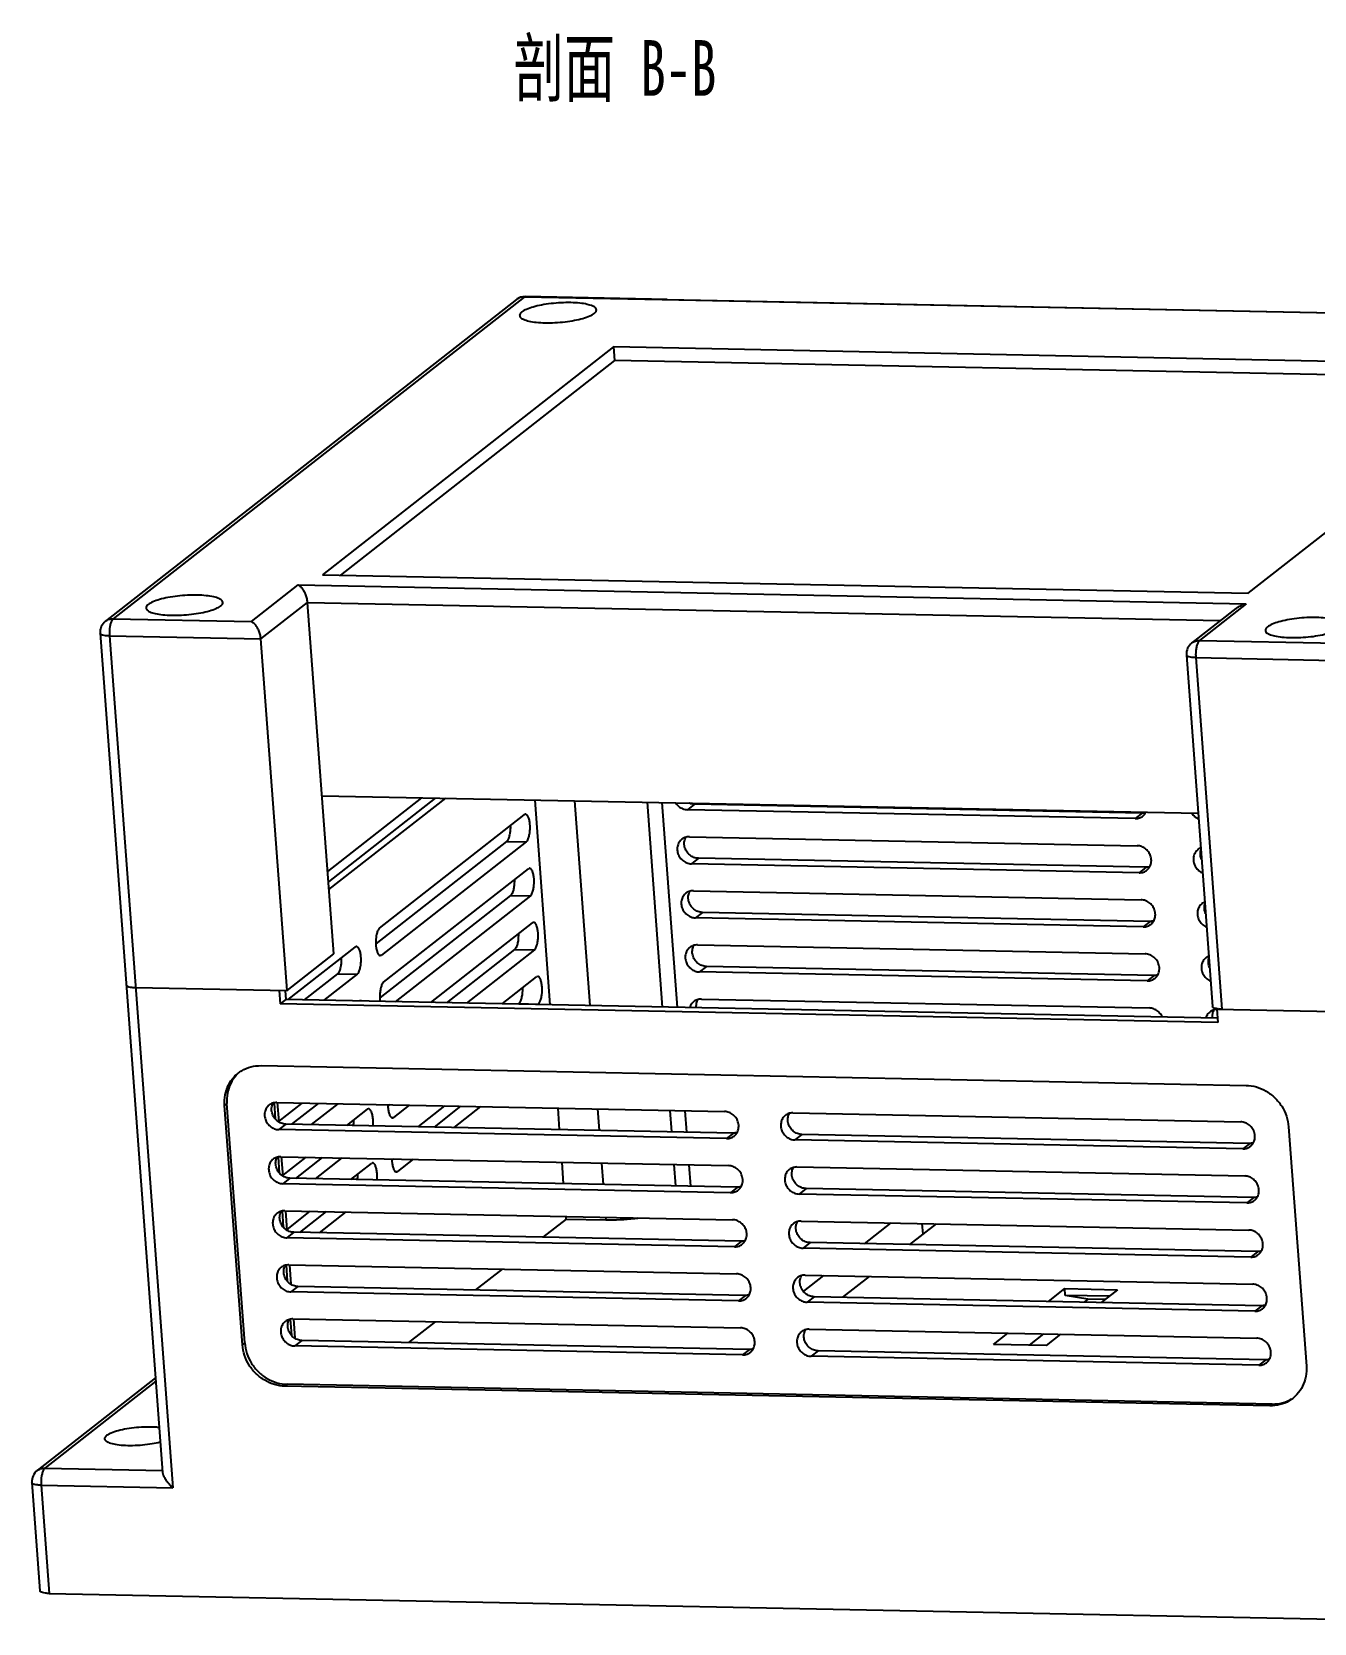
# Model space of a CAD drawing. Header units: millimetres. Extents: x -1671 to -1077, y 4621 to 5041.
# Drawn here: x -1464.8 to -1373.3, y 4710.4 to 4824 of the extents above; entities that cross this region are included whole.
import ezdxf

# ---------------------------------------------------------------- set-up
doc = ezdxf.new("R2010")
doc.units = ezdxf.units.MM
doc.header["$LTSCALE"] = 0.5
doc.layers.add('02___PRT_ALL_AXES', color=7, linetype='Continuous')
doc.styles.add('xs', font='simsun.ttc', dxfattribs={"width": 0.67})

msp = doc.modelspace()

# ---------------------------------------------------------------- linework, layer by layer
at = {"color": 7, "linetype": 'Continuous'}
for p, q in [((-1430.255, 4804.917), (-1459.591, 4781.953)), ((-1429.711, 4805.095), (-1459.047, 4782.131)), ((-1429.619, 4805.13), (-1429.711, 4805.095)), ((-1419.84, 4804.898), (-1429.711, 4805.095)), ((-1419.498, 4804.928), (-1429.619, 4805.13)), ((-1352.156, 4803.546), (-1419.84, 4804.898)), ((-1419.498, 4804.928), (-1352.155, 4803.582)), ((-1423.325, 4801.529), (-1444.093, 4785.271)), ((-1423.325, 4801.529), (-1423.253, 4800.564)), ((-1357.239, 4800.208), (-1423.325, 4801.529)), ((-1423.253, 4800.564), (-1442.821, 4785.245)), ((-1358.439, 4799.268), (-1423.253, 4800.564)), ((-1378.008, 4783.95), (-1357.239, 4800.208)), ((-1444.093, 4785.271), (-1378.008, 4783.95)), ((-1449.176, 4781.933), (-1445.843, 4784.543)), ((-1445.843, 4784.543), (-1378.159, 4783.191)), ((-1448.498, 4780.689), (-1445.164, 4783.298)), ((-1443.296, 4758.204), (-1445.164, 4783.298)), ((-1445.164, 4783.298), (-1380.002, 4781.996)), ((-1378.9, 4782.859), (-1382.037, 4780.403)), ((-1378.159, 4783.191), (-1381.492, 4780.581)), ((-1459.047, 4782.131), (-1449.176, 4781.933)), ((-1459.972, 4781.091), (-1455.513, 4721.186)), ((-1459.308, 4780.905), (-1454.782, 4720.099)), ((-1459.308, 4780.905), (-1448.498, 4780.689)), ((-1446.63, 4755.594), (-1448.498, 4780.689)), ((-1381.492, 4780.581), (-1371.622, 4780.384)), ((-1382.418, 4779.542), (-1380.55, 4754.447)), ((-1381.754, 4779.355), (-1379.886, 4754.261)), ((-1381.754, 4779.355), (-1371.883, 4779.158)), ((-1444.137, 4769.496), (-1381.577, 4768.246)), ((-1437.025, 4769.354), (-1443.735, 4764.101)), ((-1436.056, 4769.335), (-1443.681, 4763.366)), ((-1443.638, 4762.796), (-1435.304, 4769.32)), ((-1427.834, 4754.576), (-1428.922, 4769.192)), ((-1440.025, 4760.057), (-1429.691, 4768.147)), ((-1429.598, 4768.182), (-1429.691, 4768.147)), ((-1426.101, 4769.126), (-1425.014, 4754.52)), ((-1420.928, 4769.032), (-1419.84, 4754.416)), ((-1419.868, 4769.011), (-1418.78, 4754.395)), ((-1417.547, 4768.894), (-1418.047, 4768.503)), ((-1386.085, 4767.864), (-1418.047, 4768.503)), ((-1385.585, 4768.256), (-1417.547, 4768.894)), ((-1385.585, 4768.256), (-1386.085, 4767.864)), ((-1430.957, 4766.245), (-1440.289, 4758.94)), ((-1429.547, 4766.217), (-1439.881, 4758.127)), ((-1430.957, 4766.245), (-1429.547, 4766.217)), ((-1417.903, 4766.572), (-1385.941, 4765.934)), ((-1417.26, 4765.034), (-1417.76, 4764.642)), ((-1385.298, 4764.395), (-1417.26, 4765.034)), ((-1439.738, 4756.197), (-1429.403, 4764.287)), ((-1429.311, 4764.321), (-1429.403, 4764.287)), ((-1385.798, 4764.003), (-1417.76, 4764.642)), ((-1385.298, 4764.395), (-1385.798, 4764.003)), ((-1430.67, 4762.384), (-1440.002, 4755.079)), ((-1430.67, 4762.384), (-1429.26, 4762.356)), ((-1417.616, 4762.712), (-1385.654, 4762.073)), ((-1429.26, 4762.356), (-1438.916, 4754.797)), ((-1436.371, 4754.747), (-1429.116, 4760.426)), ((-1429.024, 4760.46), (-1429.116, 4760.426)), ((-1416.972, 4761.173), (-1417.472, 4760.781)), ((-1385.51, 4760.143), (-1417.472, 4760.781)), ((-1385.01, 4760.534), (-1416.972, 4761.173)), ((-1385.01, 4760.534), (-1385.51, 4760.143)), ((-1446.63, 4755.594), (-1443.296, 4758.204)), ((-1446.55, 4754.95), (-1441.759, 4758.701)), ((-1441.666, 4758.735), (-1441.759, 4758.701)), ((-1440.043, 4758.13), (-1439.881, 4758.127)), ((-1439.974, 4758.093), (-1439.881, 4758.127)), ((-1430.382, 4758.524), (-1435.237, 4754.724)), ((-1428.972, 4758.496), (-1433.827, 4754.696)), ((-1430.382, 4758.524), (-1428.972, 4758.496)), ((-1417.329, 4758.851), (-1385.367, 4758.212)), ((-1443.025, 4756.798), (-1445.415, 4754.927)), ((-1441.615, 4756.77), (-1444.005, 4754.899)), ((-1443.025, 4756.798), (-1441.615, 4756.77)), ((-1416.685, 4757.312), (-1417.185, 4756.921)), ((-1385.223, 4756.282), (-1417.185, 4756.921)), ((-1384.723, 4756.674), (-1416.685, 4757.312)), ((-1457.441, 4755.81), (-1446.63, 4755.594)), ((-1447.194, 4755.605), (-1447.122, 4754.64)), ((-1446.769, 4755.584), (-1446.722, 4754.953)), ((-1431.282, 4754.645), (-1428.829, 4756.565)), ((-1428.736, 4756.6), (-1428.829, 4756.565)), ((-1384.723, 4756.674), (-1385.223, 4756.282)), ((-1446.722, 4754.953), (-1447.122, 4754.64)), ((-1380.19, 4753.303), (-1447.122, 4754.64)), ((-1380.214, 4753.624), (-1446.722, 4754.953)), ((-1430.095, 4754.663), (-1430.147, 4754.622)), ((-1430.095, 4754.663), (-1428.685, 4754.635)), ((-1428.685, 4754.635), (-1428.737, 4754.594)), ((-1417.041, 4754.99), (-1385.079, 4754.352)), ((-1380.23, 4754.293), (-1380.262, 4754.268)), ((-1380.262, 4754.268), (-1370.015, 4754.063)), ((-1380.262, 4754.268), (-1380.19, 4753.303)), ((-1448.484, 4750.234), (-1378.168, 4748.829)), ((-1450.922, 4747.526), (-1451.088, 4747.395)), ((-1449.817, 4730.312), (-1451.088, 4747.395)), ((-1449.65, 4730.442), (-1450.922, 4747.526)), ((-1447.555, 4747.585), (-1447.471, 4746.45)), ((-1447.36, 4747.599), (-1415.398, 4746.96)), ((-1447.197, 4746.215), (-1447.3, 4747.604)), ((-1447.201, 4746.269), (-1445.548, 4747.563)), ((-1444.414, 4747.54), (-1446.315, 4746.052)), ((-1443.004, 4747.512), (-1444.904, 4746.024)), ((-1442.36, 4745.973), (-1440.897, 4747.119)), ((-1440.804, 4747.153), (-1440.897, 4747.119)), ((-1439.324, 4747.438), (-1439.427, 4747.358)), ((-1439.181, 4746.548), (-1439.019, 4746.545)), ((-1439.112, 4746.511), (-1439.019, 4746.545)), ((-1437.914, 4747.41), (-1439.019, 4746.545)), ((-1437.27, 4745.871), (-1435.37, 4747.359)), ((-1434.235, 4747.337), (-1436.136, 4745.849)), ((-1432.825, 4747.309), (-1434.726, 4745.821)), ((-1427.171, 4745.67), (-1427.285, 4747.198)), ((-1424.465, 4747.142), (-1424.351, 4745.613)), ((-1419.291, 4747.038), (-1419.177, 4745.51)), ((-1418.231, 4747.017), (-1418.117, 4745.489)), ((-1410.51, 4746.863), (-1378.548, 4746.224)), ((-1446.717, 4746.06), (-1447.217, 4745.669)), ((-1415.255, 4745.03), (-1447.217, 4745.669)), ((-1414.755, 4745.422), (-1446.717, 4746.06)), ((-1414.755, 4745.422), (-1415.255, 4745.03)), ((-1375.132, 4745.877), (-1373.86, 4728.794)), ((-1409.866, 4745.324), (-1410.366, 4744.932)), ((-1378.404, 4744.294), (-1410.366, 4744.932)), ((-1377.904, 4744.685), (-1409.866, 4745.324)), ((-1377.904, 4744.685), (-1378.404, 4744.294)), ((-1447.268, 4743.724), (-1447.183, 4742.589)), ((-1447.073, 4743.738), (-1415.111, 4743.1)), ((-1446.909, 4742.355), (-1447.013, 4743.743)), ((-1446.913, 4742.409), (-1445.261, 4743.702)), ((-1444.126, 4743.68), (-1446.027, 4742.191)), ((-1442.716, 4743.651), (-1444.617, 4742.163)), ((-1442.072, 4742.112), (-1440.609, 4743.258)), ((-1440.517, 4743.292), (-1440.609, 4743.258)), ((-1439.037, 4743.578), (-1439.14, 4743.497)), ((-1437.627, 4743.55), (-1438.732, 4742.685)), ((-1426.884, 4741.809), (-1426.997, 4743.337)), ((-1424.177, 4743.281), (-1424.063, 4741.753)), ((-1419.004, 4743.178), (-1418.89, 4741.649)), ((-1417.944, 4743.156), (-1417.83, 4741.628)), ((-1446.429, 4742.2), (-1446.929, 4741.808)), ((-1414.467, 4741.561), (-1446.429, 4742.2)), ((-1438.894, 4742.688), (-1438.732, 4742.685)), ((-1438.824, 4742.65), (-1438.732, 4742.685)), ((-1410.223, 4743.002), (-1378.261, 4742.363)), ((-1414.967, 4741.169), (-1446.929, 4741.808)), ((-1414.467, 4741.561), (-1414.967, 4741.169)), ((-1409.579, 4741.463), (-1410.079, 4741.072)), ((-1378.117, 4740.433), (-1410.079, 4741.072)), ((-1377.617, 4740.825), (-1409.579, 4741.463)), ((-1377.617, 4740.825), (-1378.117, 4740.433)), ((-1446.98, 4739.863), (-1446.896, 4738.728)), ((-1446.786, 4739.878), (-1414.824, 4739.239)), ((-1446.622, 4738.494), (-1446.725, 4739.882)), ((-1446.626, 4738.548), (-1444.973, 4739.842)), ((-1443.839, 4739.819), (-1445.74, 4738.331)), ((-1442.429, 4739.791), (-1444.33, 4738.303)), ((-1426.696, 4739.288), (-1428.362, 4737.984)), ((-1426.696, 4739.288), (-1426.71, 4739.477)), ((-1426.696, 4739.288), (-1423.876, 4739.231)), ((-1423.89, 4739.42), (-1423.876, 4739.231)), ((-1409.935, 4739.141), (-1377.973, 4738.503)), ((-1403.524, 4739.013), (-1405.425, 4737.525)), ((-1400.281, 4738.948), (-1402.181, 4737.46)), ((-1401.299, 4738.969), (-1401.242, 4738.196)), ((-1446.142, 4738.339), (-1446.642, 4737.947)), ((-1414.68, 4737.309), (-1446.642, 4737.947)), ((-1414.18, 4737.7), (-1446.142, 4738.339)), ((-1414.18, 4737.7), (-1414.68, 4737.309)), ((-1409.292, 4737.603), (-1409.792, 4737.211)), ((-1377.33, 4736.964), (-1409.292, 4737.603)), ((-1377.83, 4736.572), (-1409.792, 4737.211)), ((-1377.33, 4736.964), (-1377.83, 4736.572)), ((-1446.693, 4736.003), (-1446.609, 4734.868)), ((-1446.498, 4736.017), (-1414.536, 4735.378)), ((-1446.335, 4734.633), (-1446.438, 4736.022)), ((-1431.263, 4735.713), (-1433.164, 4734.225)), ((-1408.326, 4735.254), (-1409.759, 4734.132)), ((-1409.648, 4735.281), (-1377.686, 4734.642)), ((-1405.082, 4735.19), (-1406.983, 4733.701)), ((-1445.854, 4734.478), (-1446.355, 4734.087)), ((-1414.393, 4733.448), (-1446.355, 4734.087)), ((-1413.893, 4733.84), (-1445.854, 4734.478)), ((-1392.272, 4733.407), (-1391.104, 4734.321)), ((-1391.104, 4734.321), (-1387.344, 4734.246)), ((-1391.068, 4733.839), (-1391.104, 4734.321)), ((-1387.344, 4734.246), (-1388.511, 4733.332)), ((-1413.893, 4733.84), (-1414.393, 4733.448)), ((-1409.004, 4733.742), (-1409.504, 4733.35)), ((-1377.542, 4732.712), (-1409.504, 4733.35)), ((-1377.042, 4733.103), (-1409.004, 4733.742)), ((-1387.944, 4733.776), (-1391.068, 4733.839)), ((-1389.46, 4733.565), (-1391.068, 4733.839)), ((-1389.46, 4733.565), (-1389.727, 4733.357)), ((-1388.245, 4733.541), (-1389.46, 4733.565)), ((-1377.042, 4733.103), (-1377.542, 4732.712)), ((-1446.406, 4732.142), (-1446.321, 4731.007)), ((-1446.211, 4732.156), (-1414.249, 4731.518)), ((-1446.047, 4730.773), (-1446.151, 4732.161)), ((-1436.065, 4731.954), (-1437.966, 4730.466)), ((-1445.567, 4730.618), (-1446.067, 4730.226)), ((-1413.605, 4729.979), (-1445.567, 4730.618)), ((-1409.361, 4731.42), (-1377.399, 4730.781)), ((-1396.205, 4730.329), (-1395.173, 4731.137)), ((-1392.628, 4731.086), (-1393.66, 4730.278)), ((-1391.412, 4731.061), (-1392.444, 4730.254)), ((-1449.65, 4730.442), (-1449.817, 4730.312)), ((-1414.105, 4729.587), (-1446.067, 4730.226)), ((-1413.605, 4729.979), (-1414.105, 4729.587)), ((-1408.717, 4729.881), (-1409.217, 4729.49)), ((-1377.255, 4728.851), (-1409.217, 4729.49)), ((-1376.755, 4729.243), (-1408.717, 4729.881)), ((-1392.444, 4730.254), (-1396.205, 4730.329)), ((-1376.755, 4729.243), (-1377.255, 4728.851)), ((-1456.017, 4727.949), (-1464.466, 4721.335)), ((-1455.999, 4727.715), (-1463.922, 4721.513)), ((-1446.614, 4727.49), (-1446.781, 4727.36)), ((-1376.465, 4725.955), (-1446.781, 4727.36)), ((-1376.298, 4726.085), (-1446.614, 4727.49)), ((-1376.298, 4726.085), (-1376.465, 4725.955)), ((-1463.922, 4721.513), (-1455.51, 4721.345)), ((-1464.847, 4720.474), (-1464.272, 4712.752)), ((-1464.183, 4720.287), (-1463.608, 4712.566)), ((-1464.183, 4720.287), (-1454.782, 4720.099)), ((-1463.608, 4712.566), (-1357.382, 4710.443))]:
    msp.add_line(p, q, dxfattribs=at)
for centre, radius, start, end in [((-1429.639, 4804.13), 1, 88.85277, 128.05391), ((-1458.975, 4781.166), 1, 127.87515, 184.25649), ((-1381.421, 4779.616), 1, 127.87515, 184.25649), ((-1386.042, 4768.683), 0.813, 308.06251, 318.23253), ((-1386.068, 4768.706), 0.848, 318.2358, 332.93232), ((-1417.418, 4766.12), 0.852, 150.90404, 153.70618), ((-1381.086, 4765.004), 0.831, 111.74509, 128.03161), ((-1385.754, 4764.822), 0.813, 308.06251, 318.23253), ((-1417.131, 4762.26), 0.852, 150.90404, 153.70618), ((-1380.799, 4761.143), 0.831, 111.74509, 128.03161), ((-1385.467, 4760.961), 0.813, 308.06251, 318.23253), ((-1416.843, 4758.399), 0.852, 150.90404, 153.70618), ((-1380.512, 4757.283), 0.831, 111.74509, 128.03161), ((-1385.179, 4757.101), 0.813, 308.06251, 318.23253), ((-1416.556, 4754.538), 0.852, 150.90404, 153.70618), ((-1379.706, 4753.802), 0.852, 150.90404, 153.70618), ((-1379.933, 4755.973), 1.71, 259.97016, 262.36415), ((-1446.875, 4747.147), 0.852, 150.90404, 153.70618), ((-1410.025, 4746.411), 0.852, 150.90404, 153.70618), ((-1415.211, 4745.849), 0.813, 308.06251, 318.23253), ((-1378.361, 4745.112), 0.813, 308.06251, 318.23253), ((-1446.588, 4743.286), 0.852, 150.90404, 153.70618), ((-1409.737, 4742.55), 0.852, 150.90404, 153.70618), ((-1414.924, 4741.988), 0.813, 308.06251, 318.23253), ((-1446.3, 4739.426), 0.852, 150.90404, 153.70618), ((-1378.074, 4741.252), 0.813, 308.06251, 318.23253), ((-1409.45, 4738.689), 0.852, 150.90404, 153.70618), ((-1414.636, 4738.127), 0.813, 308.06251, 318.23253), ((-1377.786, 4737.391), 0.813, 308.06251, 318.23253), ((-1446.013, 4735.565), 0.852, 150.90404, 153.70618), ((-1409.163, 4734.829), 0.852, 150.90404, 153.70618), ((-1414.349, 4734.267), 0.813, 308.06251, 318.23253), ((-1377.499, 4733.53), 0.813, 308.06251, 318.23253), ((-1445.725, 4731.704), 0.852, 150.90404, 153.70618), ((-1408.875, 4730.968), 0.852, 150.90404, 153.70618), ((-1414.062, 4730.406), 0.813, 308.06251, 318.23253), ((-1377.212, 4729.67), 0.813, 308.06251, 318.23253), ((-1463.85, 4720.548), 1, 127.64138, 184.2673)]:
    msp.add_arc(centre, radius, start, end, dxfattribs=at)
for points, start_tangent, end_tangent in [([(-1429.711, 4805.095), (-1429.998, 4805.054), (-1430.249, 4804.922), (-1430.255, 4804.917)], (-0.9998004, 0.0199779), (-0.7872015, -0.6166959)), ([(-1445.164, 4783.298), (-1445.219, 4783.623), (-1445.317, 4783.906), (-1445.438, 4784.14), (-1445.571, 4784.325), (-1445.709, 4784.459), (-1445.843, 4784.543)], (-0.0742276, 0.9972413), (-0.9081104, 0.4187309)), ([(-1378.9, 4782.859), (-1378.706, 4782.989), (-1378.434, 4783.115), (-1378.159, 4783.191)], (0.7879717, 0.6157114), (0.9823924, 0.1868291)), ([(-1459.589, 4781.955), (-1459.582, 4781.961), (-1459.329, 4782.091), (-1459.047, 4782.131)], (0.7894652, 0.6137953), (0.9998004, -0.0199779)), ([(-1459.047, 4782.131), (-1459.146, 4782.003), (-1459.229, 4781.793), (-1459.287, 4781.522), (-1459.314, 4781.216), (-1459.308, 4780.905)], (-0.7874311, -0.6164027), (0.0742276, -0.9972413)), ([(-1448.498, 4780.689), (-1448.553, 4781.013), (-1448.65, 4781.296), (-1448.771, 4781.531), (-1448.905, 4781.715), (-1449.043, 4781.849), (-1449.176, 4781.933)], (-0.0742276, 0.9972413), (-0.9081104, 0.4187309)), ([(-1459.308, 4780.905), (-1459.578, 4780.923), (-1459.794, 4780.964), (-1459.931, 4781.027), (-1459.972, 4781.091)], (-0.9998004, 0.0199779), (-0.1516715, 0.988431)), ([(-1382.034, 4780.405), (-1382.027, 4780.411), (-1381.775, 4780.541), (-1381.492, 4780.581)], (0.7894652, 0.6137953), (0.9998004, -0.0199779)), ([(-1381.492, 4780.581), (-1381.592, 4780.453), (-1381.674, 4780.243), (-1381.732, 4779.972), (-1381.76, 4779.666), (-1381.754, 4779.355)], (-0.7874311, -0.6164027), (0.0742276, -0.9972413)), ([(-1381.754, 4779.355), (-1382.024, 4779.373), (-1382.239, 4779.415), (-1382.376, 4779.477), (-1382.417, 4779.542)], (-0.9998004, 0.0199779), (-0.1516715, 0.988431)), ([(-1429.547, 4766.217), (-1429.437, 4766.364), (-1429.35, 4766.61), (-1429.294, 4766.925), (-1429.278, 4767.271), (-1429.303, 4767.607), (-1429.366, 4767.891), (-1429.46, 4768.089), (-1429.572, 4768.178), (-1429.598, 4768.181)], (0.7874311, 0.6164027), (-0.9997808, -0.0209373)), ([(-1418.89, 4768.991), (-1418.668, 4768.741), (-1418.373, 4768.567), (-1418.047, 4768.503)], (0.5429237, -0.839782), (0.9998004, -0.0199779)), ([(-1417.547, 4768.894), (-1417.873, 4768.959), (-1417.896, 4768.968)], (-0.9998004, 0.0199779), (-0.9248108, 0.3804273)), ([(-1385.33, 4768.288), (-1385.585, 4768.256)], (-0.9633643, -0.2681962), (-0.9998004, 0.0199779)), ([(-1382.04, 4768.254), (-1381.818, 4768.004), (-1381.549, 4767.842)], (0.5429237, -0.839782), (0.9237935, -0.382891)), ([(-1430.69, 4767.363), (-1430.688, 4767.3), (-1430.704, 4766.954), (-1430.76, 4766.639), (-1430.848, 4766.393), (-1430.957, 4766.245)], (0.033797, -0.9994287), (-0.7874311, -0.6164027)), ([(-1386.085, 4767.864), (-1385.768, 4767.916), (-1385.54, 4768.042)], (0.9998004, -0.0199779), (0.7873165, 0.616549)), ([(-1418.448, 4766.394), (-1418.491, 4766.359), (-1418.681, 4766.106), (-1418.77, 4765.793), (-1418.745, 4765.458), (-1418.61, 4765.141), (-1418.381, 4764.88), (-1418.085, 4764.707), (-1417.76, 4764.642)], (-0.7873165, -0.616549), (0.9998004, -0.0199779)), ([(-1417.903, 4766.572), (-1418.22, 4766.521), (-1418.448, 4766.394)], (-0.9998004, 0.0199779), (-0.7873165, -0.616549)), ([(-1417.26, 4765.034), (-1417.585, 4765.098), (-1417.88, 4765.271), (-1418.11, 4765.532), (-1418.245, 4765.85), (-1418.27, 4766.185), (-1418.181, 4766.498)], (-0.9998004, 0.0199779), (0.4429627, 0.89654)), ([(-1385.147, 4764.28), (-1385.02, 4764.47), (-1384.931, 4764.783), (-1384.956, 4765.118), (-1385.091, 4765.435), (-1385.32, 4765.696), (-1385.616, 4765.869), (-1385.941, 4765.934)], (0.6666118, 0.7454051), (-0.9998004, 0.0199779)), ([(-1381.598, 4765.658), (-1381.64, 4765.622), (-1381.831, 4765.37), (-1381.919, 4765.057), (-1381.895, 4764.722), (-1381.759, 4764.405), (-1381.53, 4764.144), (-1381.261, 4763.981)], (-0.7873165, -0.616549), (0.9237935, -0.382891)), ([(-1381.346, 4764.964), (-1381.394, 4765.113), (-1381.419, 4765.449), (-1381.393, 4765.595)], (-0.3791294, 0.9253437), (0.2541716, 0.9671591)), ([(-1429.26, 4762.356), (-1429.15, 4762.504), (-1429.062, 4762.75), (-1429.007, 4763.065), (-1428.991, 4763.411), (-1429.016, 4763.746), (-1429.079, 4764.03), (-1429.172, 4764.229), (-1429.285, 4764.318), (-1429.311, 4764.32)], (0.7874311, 0.6164027), (-0.9997808, -0.0209373)), ([(-1385.798, 4764.003), (-1385.481, 4764.055), (-1385.253, 4764.182)], (0.9998004, -0.0199779), (0.7873165, 0.616549)), ([(-1385.042, 4764.427), (-1385.298, 4764.395)], (-0.9633643, -0.2681962), (-0.9998004, 0.0199779)), ([(-1430.402, 4763.502), (-1430.401, 4763.439), (-1430.417, 4763.093), (-1430.472, 4762.778), (-1430.56, 4762.532), (-1430.67, 4762.384)], (0.033797, -0.9994287), (-0.7874311, -0.6164027)), ([(-1418.161, 4762.534), (-1418.203, 4762.498), (-1418.394, 4762.246), (-1418.482, 4761.933), (-1418.457, 4761.598), (-1418.322, 4761.28), (-1418.093, 4761.019), (-1417.798, 4760.846), (-1417.472, 4760.781)], (-0.7873165, -0.616549), (0.9998004, -0.0199779)), ([(-1417.616, 4762.712), (-1417.933, 4762.66), (-1418.161, 4762.534)], (-0.9998004, 0.0199779), (-0.7873165, -0.616549)), ([(-1416.972, 4761.173), (-1417.298, 4761.238), (-1417.593, 4761.411), (-1417.822, 4761.672), (-1417.957, 4761.989), (-1417.982, 4762.324), (-1417.894, 4762.637)], (-0.9998004, 0.0199779), (0.4429627, 0.89654)), ([(-1384.86, 4760.42), (-1384.732, 4760.609), (-1384.644, 4760.922), (-1384.669, 4761.257), (-1384.804, 4761.574), (-1385.033, 4761.835), (-1385.328, 4762.009), (-1385.654, 4762.073)], (0.6666118, 0.7454051), (-0.9998004, 0.0199779)), ([(-1381.311, 4761.797), (-1381.353, 4761.762), (-1381.544, 4761.509), (-1381.632, 4761.196), (-1381.607, 4760.861), (-1381.472, 4760.544), (-1381.243, 4760.283), (-1380.974, 4760.12)], (-0.7873165, -0.616549), (0.9237935, -0.382891)), ([(-1381.058, 4761.103), (-1381.107, 4761.253), (-1381.132, 4761.588), (-1381.106, 4761.734)], (-0.3791294, 0.9253437), (0.2541716, 0.9671591)), ([(-1428.972, 4758.496), (-1428.863, 4758.643), (-1428.775, 4758.889), (-1428.72, 4759.204), (-1428.703, 4759.55), (-1428.728, 4759.885), (-1428.791, 4760.169), (-1428.885, 4760.368), (-1428.998, 4760.457), (-1429.024, 4760.459)], (0.7874311, 0.6164027), (-0.9997808, -0.0209373)), ([(-1385.51, 4760.143), (-1385.193, 4760.195), (-1384.965, 4760.321)], (0.9998004, -0.0199779), (0.7873165, 0.616549)), ([(-1384.755, 4760.566), (-1385.01, 4760.534)], (-0.9633643, -0.2681962), (-0.9998004, 0.0199779)), ([(-1440.025, 4760.057), (-1440.135, 4759.91), (-1440.223, 4759.664), (-1440.278, 4759.349), (-1440.294, 4759.003), (-1440.269, 4758.668), (-1440.206, 4758.384), (-1440.113, 4758.185), (-1440, 4758.096), (-1439.974, 4758.094)], (-0.7874311, -0.6164027), (0.9997808, 0.0209373)), ([(-1430.115, 4759.642), (-1430.114, 4759.578), (-1430.13, 4759.232), (-1430.185, 4758.917), (-1430.273, 4758.671), (-1430.382, 4758.524)], (0.033797, -0.9994287), (-0.7874311, -0.6164027)), ([(-1442.758, 4757.916), (-1442.756, 4757.853), (-1442.772, 4757.507), (-1442.828, 4757.192), (-1442.915, 4756.946), (-1443.025, 4756.798)], (0.033797, -0.9994287), (-0.7874311, -0.6164027)), ([(-1441.615, 4756.77), (-1441.505, 4756.918), (-1441.418, 4757.164), (-1441.362, 4757.479), (-1441.346, 4757.825), (-1441.371, 4758.16), (-1441.434, 4758.444), (-1441.528, 4758.642), (-1441.64, 4758.732), (-1441.666, 4758.734)], (0.7874311, 0.6164027), (-0.9997808, -0.0209373)), ([(-1417.874, 4758.673), (-1417.916, 4758.637), (-1418.107, 4758.385), (-1418.195, 4758.072), (-1418.17, 4757.737), (-1418.035, 4757.42), (-1417.806, 4757.159), (-1417.511, 4756.985), (-1417.185, 4756.921)], (-0.7873165, -0.616549), (0.9998004, -0.0199779)), ([(-1417.329, 4758.851), (-1417.646, 4758.799), (-1417.874, 4758.673)], (-0.9998004, 0.0199779), (-0.7873165, -0.616549)), ([(-1416.685, 4757.312), (-1417.011, 4757.377), (-1417.306, 4757.55), (-1417.535, 4757.811), (-1417.67, 4758.128), (-1417.695, 4758.464), (-1417.607, 4758.776)], (-0.9998004, 0.0199779), (0.4429627, 0.89654)), ([(-1384.573, 4756.559), (-1384.445, 4756.748), (-1384.357, 4757.061), (-1384.382, 4757.396), (-1384.517, 4757.714), (-1384.746, 4757.975), (-1385.041, 4758.148), (-1385.367, 4758.212)], (0.6666118, 0.7454051), (-0.9998004, 0.0199779)), ([(-1381.023, 4757.937), (-1381.066, 4757.901), (-1381.256, 4757.649), (-1381.345, 4757.336), (-1381.32, 4757), (-1381.185, 4756.683), (-1380.956, 4756.422), (-1380.687, 4756.26)], (-0.7873165, -0.616549), (0.9237935, -0.382891)), ([(-1380.771, 4757.242), (-1380.82, 4757.392), (-1380.845, 4757.727), (-1380.819, 4757.873)], (-0.3791294, 0.9253437), (0.2541716, 0.9671591)), ([(-1384.468, 4756.706), (-1384.723, 4756.674)], (-0.9633643, -0.2681962), (-0.9998004, 0.0199779)), ([(-1458.104, 4755.997), (-1458.064, 4755.933), (-1457.929, 4755.871), (-1457.715, 4755.829), (-1457.441, 4755.81)], (0.151233, -0.9884981), (0.9998004, -0.0199779)), ([(-1439.738, 4756.197), (-1439.847, 4756.049), (-1439.935, 4755.803), (-1439.991, 4755.488), (-1440.007, 4755.142), (-1439.983, 4754.819)], (-0.7874311, -0.6164027), (0.1372001, -0.9905434)), ([(-1429.828, 4755.781), (-1429.826, 4755.718), (-1429.842, 4755.372), (-1429.898, 4755.057), (-1429.985, 4754.811), (-1430.095, 4754.663)], (0.033797, -0.9994287), (-0.7874311, -0.6164027)), ([(-1428.685, 4754.635), (-1428.575, 4754.782), (-1428.488, 4755.028), (-1428.432, 4755.343), (-1428.416, 4755.689), (-1428.441, 4756.025), (-1428.504, 4756.309), (-1428.598, 4756.507), (-1428.71, 4756.596), (-1428.736, 4756.599)], (0.7874311, 0.6164027), (-0.9997808, -0.0209373)), ([(-1385.223, 4756.282), (-1384.906, 4756.334), (-1384.678, 4756.46)], (0.9998004, -0.0199779), (0.7873165, 0.616549)), ([(-1441.379, 4754.873), (-1441.452, 4754.853)], (-0.9997808, -0.0209373), (-0.8735275, -0.4867748)), ([(-1441.315, 4754.856), (-1441.353, 4754.871), (-1441.379, 4754.873)], (-0.8618855, 0.5071029), (-0.9997808, -0.0209372)), ([(-1417.586, 4754.812), (-1417.629, 4754.777), (-1417.819, 4754.524), (-1417.875, 4754.381)], (-0.7873165, -0.616549), (-0.279894, -0.9600309)), ([(-1417.041, 4754.99), (-1417.358, 4754.939), (-1417.586, 4754.812)], (-0.9998004, 0.0199779), (-0.7873165, -0.616549)), ([(-1417.402, 4754.366), (-1417.408, 4754.603), (-1417.319, 4754.916)], (-0.1432695, 0.9896837), (0.4429627, 0.89654)), ([(-1380.231, 4754.29), (-1380.375, 4754.321), (-1380.509, 4754.383), (-1380.549, 4754.447)], (-0.9847618, 0.1739086), (-0.151233, 0.9884981)), ([(-1384.153, 4753.709), (-1384.229, 4753.853), (-1384.458, 4754.114), (-1384.754, 4754.287), (-1385.079, 4754.352)], (-0.401026, 0.9160667), (-0.9998004, 0.0199779)), ([(-1380.736, 4754.076), (-1380.778, 4754.04), (-1380.969, 4753.788), (-1381.025, 4753.645)], (-0.7873165, -0.616549), (-0.279894, -0.9600309)), ([(-1380.258, 4754.253), (-1380.508, 4754.202), (-1380.736, 4754.076)], (-0.9984773, -0.0551643), (-0.7873165, -0.616549)), ([(-1380.551, 4753.629), (-1380.557, 4753.867), (-1380.469, 4754.179)], (-0.1432695, 0.9896837), (0.4429627, 0.89654)), ([(-1379.886, 4754.261), (-1380.16, 4754.279)], (-0.9998004, 0.0199779), (-0.9911661, 0.1326263)), ([(-1450.117, 4749.701), (-1449.865, 4749.875), (-1449.206, 4750.15), (-1448.484, 4750.234)], (0.7874348, 0.6163979), (0.9998004, -0.0199779)), ([(-1451.088, 4747.395), (-1451.048, 4748.143), (-1450.818, 4748.835), (-1450.415, 4749.426), (-1450.117, 4749.701)], (-0.0742276, 0.9972413), (0.7874348, 0.6163979)), ([(-1450.248, 4749.557), (-1450.652, 4748.966), (-1450.881, 4748.273), (-1450.922, 4747.526)], (-0.6760574, -0.7368489), (0.0742276, -0.9972413)), ([(-1378.168, 4748.829), (-1377.43, 4748.716), (-1376.729, 4748.413), (-1376.11, 4747.941), (-1375.617, 4747.333), (-1375.284, 4746.629), (-1375.132, 4745.877)], (0.9998004, -0.0199779), (0.0742276, -0.9972413)), ([(-1447.905, 4747.421), (-1447.948, 4747.385), (-1448.138, 4747.133), (-1448.227, 4746.82), (-1448.202, 4746.485), (-1448.067, 4746.168), (-1447.838, 4745.907), (-1447.542, 4745.733), (-1447.217, 4745.669)], (-0.7873165, -0.616549), (0.9998004, -0.0199779)), ([(-1447.36, 4747.599), (-1447.677, 4747.547), (-1447.905, 4747.421)], (-0.9998004, 0.0199779), (-0.7873165, -0.616549)), ([(-1446.717, 4746.06), (-1447.042, 4746.125), (-1447.338, 4746.298), (-1447.567, 4746.559), (-1447.702, 4746.876), (-1447.727, 4747.211), (-1447.638, 4747.524)], (-0.9998004, 0.0199779), (0.4429627, 0.89654)), ([(-1440.496, 4745.936), (-1440.484, 4746.243), (-1440.509, 4746.578), (-1440.572, 4746.862), (-1440.666, 4747.06), (-1440.778, 4747.15), (-1440.804, 4747.152)], (0.0933053, 0.9956375), (-0.9997808, -0.0209373)), ([(-1439.432, 4747.441), (-1439.432, 4747.421), (-1439.407, 4747.086), (-1439.344, 4746.802), (-1439.25, 4746.603), (-1439.138, 4746.514), (-1439.112, 4746.512)], (0.0057997, -0.9999832), (0.9997808, 0.0209373)), ([(-1414.604, 4745.307), (-1414.477, 4745.496), (-1414.388, 4745.809), (-1414.413, 4746.144), (-1414.548, 4746.462), (-1414.777, 4746.723), (-1415.073, 4746.896), (-1415.398, 4746.96)], (0.6666118, 0.7454051), (-0.9998004, 0.0199779)), ([(-1411.055, 4746.685), (-1411.097, 4746.649), (-1411.288, 4746.396), (-1411.376, 4746.084), (-1411.352, 4745.748), (-1411.216, 4745.431), (-1410.987, 4745.17), (-1410.692, 4744.997), (-1410.366, 4744.932)], (-0.7873165, -0.616549), (0.9998004, -0.0199779)), ([(-1410.51, 4746.863), (-1410.827, 4746.811), (-1411.055, 4746.685)], (-0.9998004, 0.0199779), (-0.7873165, -0.616549)), ([(-1409.866, 4745.324), (-1410.192, 4745.388), (-1410.487, 4745.562), (-1410.716, 4745.823), (-1410.851, 4746.14), (-1410.876, 4746.475), (-1410.788, 4746.788)], (-0.9998004, 0.0199779), (0.4429627, 0.89654)), ([(-1441.896, 4746.334), (-1441.894, 4746.271), (-1441.906, 4745.964)], (0.033797, -0.9994287), (-0.0933053, -0.9956375)), ([(-1414.499, 4745.453), (-1414.755, 4745.422)], (-0.9633643, -0.2681962), (-0.9998004, 0.0199779)), ([(-1377.754, 4744.57), (-1377.626, 4744.76), (-1377.538, 4745.073), (-1377.563, 4745.408), (-1377.698, 4745.725), (-1377.927, 4745.986), (-1378.222, 4746.159), (-1378.548, 4746.224)], (0.6666118, 0.7454051), (-0.9998004, 0.0199779)), ([(-1415.255, 4745.03), (-1414.938, 4745.082), (-1414.71, 4745.208)], (0.9998004, -0.0199779), (0.7873165, 0.616549)), ([(-1378.404, 4744.294), (-1378.087, 4744.345), (-1377.859, 4744.472)], (0.9998004, -0.0199779), (0.7873165, 0.616549)), ([(-1377.649, 4744.717), (-1377.904, 4744.685)], (-0.9633643, -0.2681962), (-0.9998004, 0.0199779)), ([(-1447.618, 4743.56), (-1447.66, 4743.525), (-1447.851, 4743.272), (-1447.939, 4742.959), (-1447.914, 4742.624), (-1447.779, 4742.307), (-1447.55, 4742.046), (-1447.255, 4741.873), (-1446.929, 4741.808)], (-0.7873165, -0.616549), (0.9998004, -0.0199779)), ([(-1447.073, 4743.738), (-1447.39, 4743.687), (-1447.618, 4743.56)], (-0.9998004, 0.0199779), (-0.7873165, -0.616549)), ([(-1446.429, 4742.2), (-1446.755, 4742.264), (-1447.05, 4742.437), (-1447.279, 4742.698), (-1447.414, 4743.016), (-1447.439, 4743.351), (-1447.351, 4743.664)], (-0.9998004, 0.0199779), (0.4429627, 0.89654)), ([(-1440.209, 4742.075), (-1440.197, 4742.382), (-1440.222, 4742.717), (-1440.285, 4743.001), (-1440.378, 4743.2), (-1440.491, 4743.289), (-1440.517, 4743.291)], (0.0933053, 0.9956375), (-0.9997808, -0.0209373)), ([(-1439.145, 4743.58), (-1439.145, 4743.56), (-1439.12, 4743.225), (-1439.057, 4742.941), (-1438.963, 4742.743), (-1438.85, 4742.653), (-1438.824, 4742.651)], (0.0057997, -0.9999832), (0.9997808, 0.0209373)), ([(-1414.317, 4741.446), (-1414.189, 4741.636), (-1414.101, 4741.948), (-1414.126, 4742.284), (-1414.261, 4742.601), (-1414.49, 4742.862), (-1414.785, 4743.035), (-1415.111, 4743.1)], (0.6666118, 0.7454051), (-0.9998004, 0.0199779)), ([(-1441.608, 4742.473), (-1441.607, 4742.41), (-1441.619, 4742.103)], (0.033797, -0.9994287), (-0.0933053, -0.9956375)), ([(-1410.768, 4742.824), (-1410.81, 4742.788), (-1411.001, 4742.536), (-1411.089, 4742.223), (-1411.064, 4741.888), (-1410.929, 4741.571), (-1410.7, 4741.31), (-1410.405, 4741.136), (-1410.079, 4741.072)], (-0.7873165, -0.616549), (0.9998004, -0.0199779)), ([(-1410.223, 4743.002), (-1410.54, 4742.95), (-1410.768, 4742.824)], (-0.9998004, 0.0199779), (-0.7873165, -0.616549)), ([(-1409.579, 4741.463), (-1409.905, 4741.528), (-1410.2, 4741.701), (-1410.429, 4741.962), (-1410.564, 4742.279), (-1410.589, 4742.614), (-1410.501, 4742.927)], (-0.9998004, 0.0199779), (0.4429627, 0.89654)), ([(-1377.467, 4740.71), (-1377.339, 4740.899), (-1377.251, 4741.212), (-1377.276, 4741.547), (-1377.411, 4741.865), (-1377.64, 4742.126), (-1377.935, 4742.299), (-1378.261, 4742.363)], (0.6666118, 0.7454051), (-0.9998004, 0.0199779)), ([(-1414.967, 4741.169), (-1414.65, 4741.221), (-1414.422, 4741.348)], (0.9998004, -0.0199779), (0.7873165, 0.616549)), ([(-1414.212, 4741.593), (-1414.467, 4741.561)], (-0.9633643, -0.2681962), (-0.9998004, 0.0199779)), ([(-1377.362, 4740.856), (-1377.617, 4740.825)], (-0.9633643, -0.2681962), (-0.9998004, 0.0199779)), ([(-1447.331, 4739.7), (-1447.373, 4739.664), (-1447.564, 4739.412), (-1447.652, 4739.099), (-1447.627, 4738.763), (-1447.492, 4738.446), (-1447.263, 4738.185), (-1446.968, 4738.012), (-1446.642, 4737.947)], (-0.7873165, -0.616549), (0.9998004, -0.0199779)), ([(-1446.786, 4739.878), (-1447.103, 4739.826), (-1447.331, 4739.7)], (-0.9998004, 0.0199779), (-0.7873165, -0.616549)), ([(-1446.142, 4738.339), (-1446.468, 4738.403), (-1446.763, 4738.577), (-1446.992, 4738.838), (-1447.127, 4739.155), (-1447.152, 4739.49), (-1447.064, 4739.803)], (-0.9998004, 0.0199779), (0.4429627, 0.89654)), ([(-1378.117, 4740.433), (-1377.8, 4740.485), (-1377.572, 4740.611)], (0.9998004, -0.0199779), (0.7873165, 0.616549)), ([(-1423.876, 4739.231), (-1422.857, 4739.248), (-1421.817, 4739.334), (-1421.553, 4739.367)], (0.9998004, -0.0199779), (0.9911001, 0.1331189)), ([(-1414.03, 4737.585), (-1413.902, 4737.775), (-1413.814, 4738.088), (-1413.839, 4738.423), (-1413.974, 4738.74), (-1414.203, 4739.001), (-1414.498, 4739.174), (-1414.824, 4739.239)], (0.6666118, 0.7454051), (-0.9998004, 0.0199779)), ([(-1410.48, 4738.963), (-1410.523, 4738.928), (-1410.714, 4738.675), (-1410.802, 4738.362), (-1410.777, 4738.027), (-1410.642, 4737.71), (-1410.413, 4737.449), (-1410.117, 4737.276), (-1409.792, 4737.211)], (-0.7873165, -0.616549), (0.9998004, -0.0199779)), ([(-1409.935, 4739.141), (-1410.252, 4739.09), (-1410.48, 4738.963)], (-0.9998004, 0.0199779), (-0.7873165, -0.616549)), ([(-1409.292, 4737.603), (-1409.617, 4737.667), (-1409.913, 4737.84), (-1410.142, 4738.101), (-1410.277, 4738.419), (-1410.302, 4738.754), (-1410.213, 4739.067)], (-0.9998004, 0.0199779), (0.4429627, 0.89654)), ([(-1414.68, 4737.309), (-1414.363, 4737.36), (-1414.135, 4737.487)], (0.9998004, -0.0199779), (0.7873165, 0.616549)), ([(-1413.925, 4737.732), (-1414.18, 4737.7)], (-0.9633643, -0.2681962), (-0.9998004, 0.0199779)), ([(-1377.18, 4736.849), (-1377.052, 4737.039), (-1376.963, 4737.351), (-1376.988, 4737.687), (-1377.123, 4738.004), (-1377.352, 4738.265), (-1377.648, 4738.438), (-1377.973, 4738.503)], (0.6666118, 0.7454051), (-0.9998004, 0.0199779)), ([(-1377.83, 4736.572), (-1377.513, 4736.624), (-1377.285, 4736.751)], (0.9998004, -0.0199779), (0.7873165, 0.616549)), ([(-1377.074, 4736.996), (-1377.33, 4736.964)], (-0.9633643, -0.2681962), (-0.9998004, 0.0199779)), ([(-1447.043, 4735.839), (-1447.086, 4735.803), (-1447.276, 4735.551), (-1447.365, 4735.238), (-1447.34, 4734.903), (-1447.204, 4734.586), (-1446.975, 4734.325), (-1446.68, 4734.151), (-1446.355, 4734.087)], (-0.7873165, -0.616549), (0.9998004, -0.0199779)), ([(-1446.498, 4736.017), (-1446.815, 4735.965), (-1447.043, 4735.839)], (-0.9998004, 0.0199779), (-0.7873165, -0.616549)), ([(-1445.854, 4734.478), (-1446.18, 4734.543), (-1446.475, 4734.716), (-1446.704, 4734.977), (-1446.84, 4735.294), (-1446.865, 4735.629), (-1446.776, 4735.942)], (-0.9998004, 0.0199779), (0.4429627, 0.89654)), ([(-1413.742, 4733.725), (-1413.614, 4733.914), (-1413.526, 4734.227), (-1413.551, 4734.562), (-1413.686, 4734.88), (-1413.915, 4735.141), (-1414.211, 4735.314), (-1414.536, 4735.378)], (0.6666118, 0.7454051), (-0.9998004, 0.0199779)), ([(-1409.648, 4735.281), (-1409.965, 4735.229), (-1410.193, 4735.103)], (-0.9998004, 0.0199779), (-0.7873165, -0.616549)), ([(-1409.004, 4733.742), (-1409.33, 4733.806), (-1409.625, 4733.98), (-1409.854, 4734.241), (-1409.989, 4734.558), (-1410.014, 4734.893), (-1409.926, 4735.206)], (-0.9998004, 0.0199779), (0.4429627, 0.89654)), ([(-1410.193, 4735.103), (-1410.235, 4735.067), (-1410.426, 4734.814), (-1410.514, 4734.502), (-1410.489, 4734.166), (-1410.354, 4733.849), (-1410.125, 4733.588), (-1409.83, 4733.415), (-1409.504, 4733.35)], (-0.7873165, -0.616549), (0.9998004, -0.0199779)), ([(-1376.892, 4732.988), (-1376.764, 4733.178), (-1376.676, 4733.491), (-1376.701, 4733.826), (-1376.836, 4734.143), (-1377.065, 4734.404), (-1377.36, 4734.577), (-1377.686, 4734.642)], (0.6666118, 0.7454051), (-0.9998004, 0.0199779)), ([(-1414.393, 4733.448), (-1414.076, 4733.5), (-1413.848, 4733.626)], (0.9998004, -0.0199779), (0.7873165, 0.616549)), ([(-1413.637, 4733.871), (-1413.893, 4733.84)], (-0.9633643, -0.2681962), (-0.9998004, 0.0199779)), ([(-1377.542, 4732.712), (-1377.225, 4732.763), (-1376.997, 4732.89)], (0.9998004, -0.0199779), (0.7873165, 0.616549)), ([(-1376.787, 4733.135), (-1377.042, 4733.103)], (-0.9633643, -0.2681962), (-0.9998004, 0.0199779)), ([(-1446.756, 4731.978), (-1446.798, 4731.943), (-1446.989, 4731.69), (-1447.077, 4731.377), (-1447.052, 4731.042), (-1446.917, 4730.725), (-1446.688, 4730.464), (-1446.393, 4730.291), (-1446.067, 4730.226)], (-0.7873165, -0.616549), (0.9998004, -0.0199779)), ([(-1446.211, 4732.156), (-1446.528, 4732.105), (-1446.756, 4731.978)], (-0.9998004, 0.0199779), (-0.7873165, -0.616549)), ([(-1445.567, 4730.618), (-1445.893, 4730.682), (-1446.188, 4730.855), (-1446.417, 4731.116), (-1446.552, 4731.434), (-1446.577, 4731.769), (-1446.489, 4732.082)], (-0.9998004, 0.0199779), (0.4429627, 0.89654)), ([(-1413.455, 4729.864), (-1413.327, 4730.054), (-1413.239, 4730.366), (-1413.264, 4730.702), (-1413.399, 4731.019), (-1413.628, 4731.28), (-1413.923, 4731.453), (-1414.249, 4731.518)], (0.6666118, 0.7454051), (-0.9998004, 0.0199779)), ([(-1409.906, 4731.242), (-1409.948, 4731.206), (-1410.139, 4730.954), (-1410.227, 4730.641), (-1410.202, 4730.306), (-1410.067, 4729.989), (-1409.838, 4729.728), (-1409.543, 4729.554), (-1409.217, 4729.49)], (-0.7873165, -0.616549), (0.9998004, -0.0199779)), ([(-1409.361, 4731.42), (-1409.678, 4731.368), (-1409.906, 4731.242)], (-0.9998004, 0.0199779), (-0.7873165, -0.616549)), ([(-1408.717, 4729.881), (-1409.043, 4729.946), (-1409.338, 4730.119), (-1409.567, 4730.38), (-1409.702, 4730.697), (-1409.727, 4731.032), (-1409.639, 4731.345)], (-0.9998004, 0.0199779), (0.4429627, 0.89654)), ([(-1376.605, 4729.128), (-1376.477, 4729.317), (-1376.389, 4729.63), (-1376.414, 4729.965), (-1376.549, 4730.283), (-1376.778, 4730.544), (-1377.073, 4730.717), (-1377.399, 4730.781)], (0.6666118, 0.7454051), (-0.9998004, 0.0199779)), ([(-1446.781, 4727.36), (-1447.518, 4727.473), (-1448.22, 4727.776), (-1448.838, 4728.248), (-1449.331, 4728.856), (-1449.665, 4729.56), (-1449.817, 4730.312)], (-0.9998004, 0.0199779), (-0.0742276, 0.9972413)), ([(-1449.65, 4730.442), (-1449.498, 4729.691), (-1449.165, 4728.987), (-1448.672, 4728.378), (-1448.053, 4727.906), (-1447.352, 4727.604), (-1446.614, 4727.49)], (0.0742276, -0.9972413), (0.9998004, -0.0199779)), ([(-1414.105, 4729.587), (-1413.788, 4729.639), (-1413.56, 4729.766)], (0.9998004, -0.0199779), (0.7873165, 0.616549)), ([(-1413.35, 4730.011), (-1413.605, 4729.979)], (-0.9633643, -0.2681962), (-0.9998004, 0.0199779)), ([(-1377.255, 4728.851), (-1376.938, 4728.903), (-1376.71, 4729.029)], (0.9998004, -0.0199779), (0.7873165, 0.616549)), ([(-1376.5, 4729.274), (-1376.755, 4729.243)], (-0.9633643, -0.2681962), (-0.9998004, 0.0199779)), ([(-1373.86, 4728.794), (-1373.901, 4728.047), (-1374.13, 4727.354), (-1374.534, 4726.763), (-1374.832, 4726.488)], (0.0742276, -0.9972413), (-0.7874348, -0.6163979)), ([(-1374.832, 4726.488), (-1375.084, 4726.315), (-1375.742, 4726.039), (-1376.465, 4725.955)], (-0.7874348, -0.6163979), (-0.9998004, 0.0199779)), ([(-1376.298, 4726.085), (-1375.576, 4726.169), (-1374.917, 4726.445)], (0.9998004, -0.0199779), (0.8577175, 0.5141212)), ([(-1464.461, 4721.34), (-1464.456, 4721.343), (-1464.204, 4721.473), (-1463.922, 4721.513)], (0.7924186, 0.6099776), (0.9998004, -0.0199779)), ([(-1463.922, 4721.513), (-1464.021, 4721.385), (-1464.104, 4721.175), (-1464.162, 4720.904), (-1464.189, 4720.598), (-1464.183, 4720.287)], (-0.7874311, -0.6164027), (0.0742276, -0.9972413)), ([(-1464.183, 4720.287), (-1464.453, 4720.305), (-1464.669, 4720.347), (-1464.805, 4720.409), (-1464.846, 4720.474)], (-0.9998004, 0.0199779), (-0.1525918, 0.9882893)), ([(-1455.514, 4721.189), (-1455.468, 4721.013), (-1455.353, 4720.789), (-1455.19, 4720.554), (-1454.995, 4720.319), (-1454.782, 4720.099)], (0.0372755, -0.999305), (0.7169373, -0.6971377)), ([(-1463.608, 4712.566), (-1463.882, 4712.584), (-1464.097, 4712.626), (-1464.231, 4712.688), (-1464.271, 4712.753)], (-0.9998004, 0.0199779), (-0.151233, 0.9884981))]:
    msp.add_spline(points, degree=3, dxfattribs=dict(at, start_tangent=start_tangent, end_tangent=end_tangent))
at = {"layer": '02___PRT_ALL_AXES', "color": 7, "linetype": 'Continuous'}
for points, start_tangent, end_tangent in [([(-1424.547, 4804.18), (-1424.587, 4804.29), (-1424.808, 4804.447), (-1425.197, 4804.572), (-1425.729, 4804.656), (-1426.367, 4804.694), (-1427.067, 4804.683), (-1427.782, 4804.624), (-1428.464, 4804.52), (-1429.064, 4804.38), (-1429.544, 4804.212), (-1429.869, 4804.028)], (-0.1169454, 0.9931383), (-0.7874311, -0.6164027)), ([(-1429.869, 4804.028), (-1430.018, 4803.84), (-1430.021, 4803.773)], (-0.7874311, -0.6164027), (0.1169454, -0.9931383)), ([(-1430.021, 4803.773), (-1429.981, 4803.662), (-1429.76, 4803.505), (-1429.37, 4803.381), (-1428.838, 4803.296), (-1428.201, 4803.259), (-1427.5, 4803.27), (-1426.785, 4803.329), (-1426.104, 4803.432), (-1425.503, 4803.573), (-1425.024, 4803.741), (-1424.699, 4803.925)], (0.1169454, -0.9931383), (0.7874311, 0.6164027)), ([(-1424.699, 4803.925), (-1424.549, 4804.112), (-1424.547, 4804.18)], (0.7874311, 0.6164027), (-0.1169454, 0.9931383)), ([(-1456.538, 4783.151), (-1456.688, 4782.964), (-1456.69, 4782.896)], (-0.7874311, -0.6164027), (0.1169454, -0.9931383)), ([(-1456.69, 4782.896), (-1456.65, 4782.785), (-1456.429, 4782.628), (-1456.04, 4782.504), (-1455.508, 4782.42), (-1454.87, 4782.382), (-1454.17, 4782.393), (-1453.455, 4782.452), (-1452.773, 4782.555), (-1452.173, 4782.696), (-1451.693, 4782.864), (-1451.368, 4783.048)], (0.1169454, -0.9931383), (0.7874311, 0.6164027)), ([(-1451.216, 4783.303), (-1451.256, 4783.413), (-1451.477, 4783.57), (-1451.867, 4783.695), (-1452.399, 4783.779), (-1453.036, 4783.817), (-1453.737, 4783.806), (-1454.452, 4783.747), (-1455.133, 4783.643), (-1455.734, 4783.503), (-1456.213, 4783.335), (-1456.538, 4783.151)], (-0.1169454, 0.9931383), (-0.7874311, -0.6164027)), ([(-1451.368, 4783.048), (-1451.219, 4783.235), (-1451.216, 4783.303)], (0.7874311, 0.6164027), (-0.1169454, 0.9931383)), ([(-1371.311, 4781.706), (-1371.351, 4781.817), (-1371.572, 4781.974), (-1371.962, 4782.098), (-1372.494, 4782.183), (-1373.132, 4782.22), (-1373.832, 4782.209), (-1374.547, 4782.15), (-1375.228, 4782.047), (-1375.829, 4781.906), (-1376.308, 4781.738), (-1376.634, 4781.554)], (-0.1169454, 0.9931383), (-0.7874311, -0.6164027)), ([(-1376.634, 4781.554), (-1376.783, 4781.367), (-1376.786, 4781.299)], (-0.7874311, -0.6164027), (0.1169454, -0.9931383)), ([(-1376.786, 4781.299), (-1376.746, 4781.189), (-1376.525, 4781.032), (-1376.135, 4780.907), (-1375.603, 4780.823), (-1374.965, 4780.785), (-1374.265, 4780.796), (-1373.55, 4780.855), (-1372.869, 4780.959), (-1372.268, 4781.099), (-1371.789, 4781.267), (-1371.463, 4781.451)], (0.1169454, -0.9931383), (0.7874311, 0.6164027)), ([(-1459.511, 4723.833), (-1459.651, 4723.648), (-1459.65, 4723.602)], (-0.7874311, -0.6164027), (0.149657, -0.988738)), ([(-1455.752, 4724.406), (-1456.002, 4724.426), (-1456.67, 4724.439), (-1457.379, 4724.399), (-1458.07, 4724.31), (-1458.687, 4724.179), (-1459.181, 4724.015), (-1459.511, 4723.833)], (-0.9949244, 0.1006251), (-0.7874311, -0.6164027)), ([(-1459.65, 4723.602), (-1459.589, 4723.473), (-1459.33, 4723.324), (-1458.895, 4723.213), (-1458.32, 4723.147), (-1457.651, 4723.134), (-1456.943, 4723.174), (-1456.252, 4723.263), (-1455.677, 4723.383)], (0.149657, -0.988738), (0.9684426, 0.2492366))]:
    msp.add_spline(points, degree=3, dxfattribs=dict(at, start_tangent=start_tangent, end_tangent=end_tangent))

# ---------------------------------------------------------------- texts
at = {"color": 2, "linetype": 'Continuous', "insert": (-1415.979, 4823.427), "char_height": 3.9688, "width": 19.05, "attachment_point": 3, "line_spacing_factor": 0.9, "style": 'xs'}
msp.add_mtext('剖面 B-B', dxfattribs=at)

doc.saveas('drawing.dxf')
